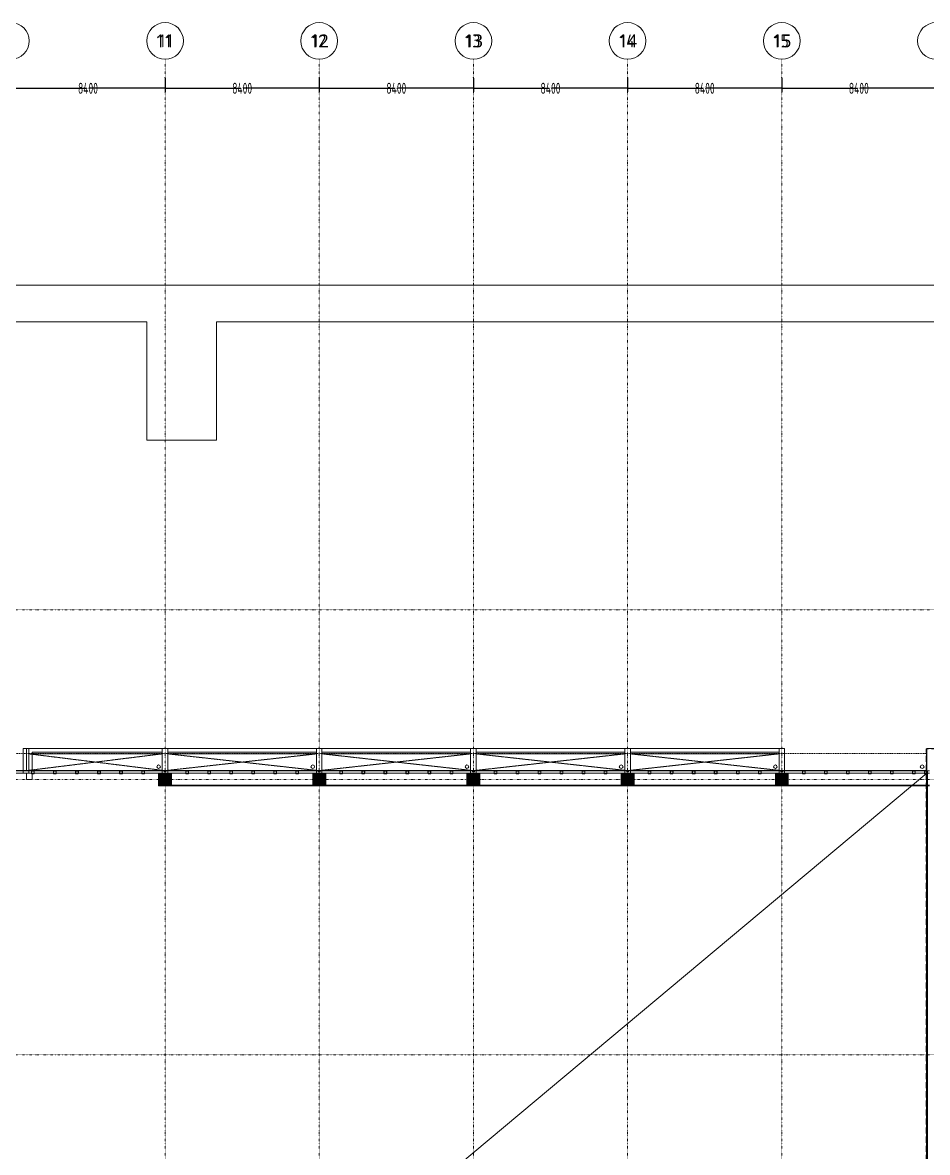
# Model space of a CAD drawing. Extents: x -32000 to 401936, y -48083 to 131250.
# Drawn here: x 77438 to 126735, y 69680 to 131250 of the extents above; entities that cross this region are included whole.
import ezdxf
from ezdxf.enums import TextEntityAlignment as Align

# ---------------------------------------------------------------- set-up
doc = ezdxf.new("R2010")
doc.units = 0
doc.header["$LTSCALE"] = 10
for name, pattern in [('H12PL4$0$JJP_三點線', [0.9, 0.3, -0.15, 0, -0.15, 0, -0.15, 0, -0.15]), ('XFM7P40ICA$0$H12PL4$0$CENTERK1', [0.0983, 0.0833, -0.005, 0.005, -0.005]), ('XFM7P40ICA$0$H12PL4$0$DOTK1', [0.01, 0.005, -0.005]), ('XFM7P40ICA$0$H12PL4$0$JJP_三點線', [0.9, 0.3, -0.15, 0, -0.15, 0, -0.15, 0, -0.15]), ('XFM7P40ICA$0$H12PL4$0$JJP_虛線(退縮線、投影線、地下室範圍、非屬本工程、圖面分區)', [0.45, 0.3, -0.15])]:
    doc.linetypes.add(name, pattern=pattern)
for name, color, linetype in [('H12PL4$0$A-DIM', 252, 'Continuous'), ('H12PL4$0$A-OBJE-2D', 252, 'Continuous'), ('H12PL4$0$A-OBJE-MEP', 252, 'Continuous'), ('H12PL4$0$A-WALL-EX', 252, 'Continuous'), ('H12PL4$0$S-COL', 252, 'Continuous'), ('H12PL4$0$S-FNDN', 252, 'Continuous'), ('H12PL4$0$S-GRID', 252, 'Continuous'), ('XFM7P40ICA$0$H12PL4$0$A-DIM', 252, 'Continuous'), ('XFM7P40ICA$0$H12PL4$0$A-OBJE-MEP', 252, 'Continuous'), ('XFM7P40ICA$0$H12PL4$0$A-WALL-EX', 252, 'Continuous'), ('XFM7P40ICA$0$H12PL4$0$Hattch', 252, 'Continuous'), ('XFM7P40ICA$0$H12PL4$0$L40_19_DRAN', 252, 'Continuous'), ('XFM7P40ICA$0$H12PL4$0$L40_19_HOJO', 252, 'Continuous'), ('XFM7P40ICA$0$H12PL4$0$L40_19_SIAGE1', 252, 'Continuous'), ('XFM7P40ICA$0$H12PL4$0$L40_19_SIAGE3', 252, 'Continuous'), ('XFM7P40ICA$0$H12PL4$0$L40_19_STEEL2', 252, 'Continuous'), ('XFM7P40ICA$0$H12PL4$0$L40_19_STEEL3', 252, 'Continuous'), ('XFM7P40ICA$0$H12PL4$0$L40_19_SUGATA2', 252, 'Continuous'), ('XFM7P40ICA$0$H12PL4$0$L40_19_SUGATA3', 252, 'Continuous'), ('XFM7P40ICA$0$H12PL4$0$L40_19_SUGATAD', 252, 'Continuous'), ('XFM7P40ICA$0$H12PL4$0$S-COL', 252, 'Continuous'), ('XFM7P40ICA$0$H12PL4$0$S-GRID', 252, 'Continuous')]:
    doc.layers.add(name, color=color, linetype=linetype)
doc.styles.add('H12PL4$0$dim-txt', font='isocp.shx', dxfattribs={"width": 0.7, "bigfont": 'chineset.shx'})
doc.styles.add('H12PL4$0$Standard', font='', dxfattribs={"width": 0.8})
doc.styles.add('XFM7P40ICA$0$H12PL4$0$dim-txt', font='isocp.shx', dxfattribs={"width": 0.7, "bigfont": 'chineset.shx'})
doc.styles.add('XFM7P40ICA$0$H12PL4$0$Standard', font='isocp.shx', dxfattribs={"bigfont": 'chineset.shx'})
doc.styles.get('H12PL4$0$Standard').set_extended_font_data('Microsoft JhengHei')
doc.dimstyles.new('H12PL4$0$ARCH-dim-200MM', dxfattribs={"dimscale": 200, "dimtxt": 0.3, "dimasz": 0.1, "dimexe": 0.1, "dimexo": 0.1, "dimgap": 0.05, "dimtad": 1, "dimdec": 0, "dimlfac": 10, "dimrnd": 0.5, "dimdsep": 46, "dimtxsty": 'H12PL4$0$dim-txt', "dimblk": 'H12PL4$0$_Dot', "dimcen": 2, "dimclrd": 256, "dimclre": 256, "dimclrt": 256, "dimadec": 0, "dimazin": 0, "dimtfac": 1, "dimtix": 1, "dimtmove": 2, "dimatfit": 3, "dimldrblk": 'H12PL4$0$_OBLIQUE', "dimfxl": 1, "dimtvp": 1, "dimtolj": 1, "dimarcsym": 0})
doc.dimstyles.new('XFM7P40ICA$0$H12PL4$0$ARCH-dim-2000', dxfattribs={"dimscale": 2000, "dimtxt": 0.3, "dimasz": 0.1, "dimexe": 0.1, "dimexo": 0.1, "dimgap": 0.05, "dimtad": 1, "dimdec": 0, "dimrnd": 0.5, "dimdsep": 46, "dimtxsty": 'XFM7P40ICA$0$H12PL4$0$dim-txt', "dimblk": 'XFM7P40ICA$0$H12PL4$0$_Dot', "dimcen": 2, "dimclrd": 256, "dimclre": 256, "dimclrt": 256, "dimadec": 0, "dimazin": 0, "dimtfac": 1, "dimtix": 1, "dimtmove": 2, "dimatfit": 3, "dimldrblk": 'XFM7P40ICA$0$H12PL4$0$_OBLIQUE', "dimfxl": 1, "dimtvp": 1, "dimtolj": 1, "dimarcsym": 0})

# ---------------------------------------------------------------- blocks, each defined once
blk = doc.blocks.new('*D337')
at = {"layer": 'DEFPOINTS', "color": 0, "linetype": 'Continuous', "transparency": 16777216}
for p in [(76800, 128250), (85200, 128250), (85200, 127670)]:
    blk.add_point(p, dxfattribs=at)
at = {"layer": 'XFM7P40ICA$0$H12PL4$0$A-DIM', "linetype": 'Continuous', "lineweight": -2, "transparency": 16777216}
for p, q in [((76800, 128050), (76800, 127470)), ((77000, 127670), (80354, 127670)), ((85000, 127670), (81646, 127670)), ((85200, 128050), (85200, 127470))]:
    blk.add_line(p, q, dxfattribs=at)
at = {"layer": 'XFM7P40ICA$0$H12PL4$0$A-DIM', "linetype": 'Continuous', "lineweight": 0, "transparency": 16777216, "insert": (81000, 127670), "char_height": 600, "attachment_point": 5, "style": 'XFM7P40ICA$0$H12PL4$0$dim-txt'}
blk.add_mtext('\\A1;8400', dxfattribs=at)
blk = doc.blocks.new('XFM7P40ICA$0$H12PL4$0$_Dot')
blk = doc.blocks.new('XFM7P40ICA$0$H12PL4$0$_OBLIQUE')
at = {"color": 0, "linetype": 'ByBlock', "lineweight": -2}
blk.add_line((-0.5, -0.5), (0.5, 0.5), dxfattribs=at)
blk = doc.blocks.new('*D338')
at = {"layer": 'DEFPOINTS', "color": 0, "linetype": 'Continuous', "transparency": 16777216}
for p in [(85200, 128250), (93600, 128250), (93600, 127670)]:
    blk.add_point(p, dxfattribs=at)
at = {"layer": 'XFM7P40ICA$0$H12PL4$0$A-DIM', "linetype": 'Continuous', "lineweight": -2, "transparency": 16777216}
for p, q in [((85200, 128050), (85200, 127470)), ((85400, 127670), (88754, 127670)), ((93400, 127670), (90046, 127670)), ((93600, 128050), (93600, 127470))]:
    blk.add_line(p, q, dxfattribs=at)
at = {"layer": 'XFM7P40ICA$0$H12PL4$0$A-DIM', "linetype": 'Continuous', "lineweight": 0, "transparency": 16777216, "insert": (89400, 127670), "char_height": 600, "attachment_point": 5, "style": 'XFM7P40ICA$0$H12PL4$0$dim-txt'}
blk.add_mtext('\\A1;8400', dxfattribs=at)
blk = doc.blocks.new('*D339')
at = {"layer": 'DEFPOINTS', "color": 0, "linetype": 'Continuous', "transparency": 16777216}
for p in [(93600, 128250), (102000, 128250), (102000, 127670)]:
    blk.add_point(p, dxfattribs=at)
at = {"layer": 'XFM7P40ICA$0$H12PL4$0$A-DIM', "linetype": 'Continuous', "lineweight": -2, "transparency": 16777216}
for p, q in [((93600, 128050), (93600, 127470)), ((93800, 127670), (97154, 127670)), ((101800, 127670), (98446, 127670)), ((102000, 128050), (102000, 127470))]:
    blk.add_line(p, q, dxfattribs=at)
at = {"layer": 'XFM7P40ICA$0$H12PL4$0$A-DIM', "linetype": 'Continuous', "lineweight": 0, "transparency": 16777216, "insert": (97800, 127670), "char_height": 600, "attachment_point": 5, "style": 'XFM7P40ICA$0$H12PL4$0$dim-txt'}
blk.add_mtext('\\A1;8400', dxfattribs=at)
blk = doc.blocks.new('*D340')
at = {"layer": 'DEFPOINTS', "color": 0, "linetype": 'Continuous', "transparency": 16777216}
for p in [(102000, 128250), (110400, 128250), (110400, 127670)]:
    blk.add_point(p, dxfattribs=at)
at = {"layer": 'XFM7P40ICA$0$H12PL4$0$A-DIM', "linetype": 'Continuous', "lineweight": -2, "transparency": 16777216}
for p, q in [((102000, 128050), (102000, 127470)), ((102200, 127670), (105554, 127670)), ((110200, 127670), (106846, 127670)), ((110400, 128050), (110400, 127470))]:
    blk.add_line(p, q, dxfattribs=at)
at = {"layer": 'XFM7P40ICA$0$H12PL4$0$A-DIM', "linetype": 'Continuous', "lineweight": 0, "transparency": 16777216, "insert": (106200, 127670), "char_height": 600, "attachment_point": 5, "style": 'XFM7P40ICA$0$H12PL4$0$dim-txt'}
blk.add_mtext('\\A1;8400', dxfattribs=at)
blk = doc.blocks.new('*D341')
at = {"layer": 'DEFPOINTS', "color": 0, "linetype": 'Continuous', "transparency": 16777216}
for p in [(110400, 128250), (118800, 128250), (118800, 127670)]:
    blk.add_point(p, dxfattribs=at)
at = {"layer": 'XFM7P40ICA$0$H12PL4$0$A-DIM', "linetype": 'Continuous', "lineweight": -2, "transparency": 16777216}
for p, q in [((110400, 128050), (110400, 127470)), ((110600, 127670), (113954, 127670)), ((118600, 127670), (115246, 127670)), ((118800, 128050), (118800, 127470))]:
    blk.add_line(p, q, dxfattribs=at)
at = {"layer": 'XFM7P40ICA$0$H12PL4$0$A-DIM', "linetype": 'Continuous', "lineweight": 0, "transparency": 16777216, "insert": (114600, 127670), "char_height": 600, "attachment_point": 5, "style": 'XFM7P40ICA$0$H12PL4$0$dim-txt'}
blk.add_mtext('\\A1;8400', dxfattribs=at)
blk = doc.blocks.new('*D342')
at = {"layer": 'DEFPOINTS', "color": 0, "linetype": 'Continuous', "transparency": 16777216}
for p in [(118800, 128250), (127200, 128250), (127200, 127670)]:
    blk.add_point(p, dxfattribs=at)
at = {"layer": 'XFM7P40ICA$0$H12PL4$0$A-DIM', "linetype": 'Continuous', "lineweight": -2, "transparency": 16777216}
for p, q in [((118800, 128050), (118800, 127470)), ((119000, 127670), (122354, 127670)), ((127000, 127670), (123646, 127670)), ((127200, 128050), (127200, 127470))]:
    blk.add_line(p, q, dxfattribs=at)
at = {"layer": 'XFM7P40ICA$0$H12PL4$0$A-DIM', "linetype": 'Continuous', "lineweight": 0, "transparency": 16777216, "insert": (123000, 127670), "char_height": 600, "attachment_point": 5, "style": 'XFM7P40ICA$0$H12PL4$0$dim-txt'}
blk.add_mtext('\\A1;8400', dxfattribs=at)
blk = doc.blocks.new('*D528')
at = {"layer": 'DEFPOINTS', "color": 0, "linetype": 'Continuous', "transparency": 16777216}
for p in [(76800, 128250), (85200, 128250), (85200, 127670)]:
    blk.add_point(p, dxfattribs=at)
at = {"layer": 'H12PL4$0$A-DIM', "linetype": 'Continuous', "lineweight": -2, "transparency": 16777216}
for p, q in [((76800, 128230), (76800, 127650)), ((85200, 128230), (85200, 127650)), ((76820, 127670), (80921, 127670)), ((85180, 127670), (81079, 127670))]:
    blk.add_line(p, q, dxfattribs=at)
at = {"layer": 'H12PL4$0$A-DIM', "linetype": 'Continuous', "lineweight": 0, "transparency": 16777216, "insert": (81000, 127670), "char_height": 60, "attachment_point": 5, "style": 'H12PL4$0$dim-txt'}
blk.add_mtext('\\A1;84000', dxfattribs=at)
blk = doc.blocks.new('H12PL4$0$_Dot')
blk = doc.blocks.new('H12PL4$0$_OBLIQUE')
at = {"color": 0, "linetype": 'ByBlock', "lineweight": -2}
blk.add_line((-0.5, -0.5), (0.5, 0.5), dxfattribs=at)
blk = doc.blocks.new('*D529')
at = {"layer": 'DEFPOINTS', "color": 0, "linetype": 'Continuous', "transparency": 16777216}
for p in [(85200, 128250), (93600, 128250), (93600, 127670)]:
    blk.add_point(p, dxfattribs=at)
at = {"layer": 'H12PL4$0$A-DIM', "linetype": 'Continuous', "lineweight": -2, "transparency": 16777216}
for p, q in [((85200, 128230), (85200, 127650)), ((93600, 128230), (93600, 127650)), ((85220, 127670), (89321, 127670)), ((93580, 127670), (89479, 127670))]:
    blk.add_line(p, q, dxfattribs=at)
at = {"layer": 'H12PL4$0$A-DIM', "linetype": 'Continuous', "lineweight": 0, "transparency": 16777216, "insert": (89400, 127670), "char_height": 60, "attachment_point": 5, "style": 'H12PL4$0$dim-txt'}
blk.add_mtext('\\A1;84000', dxfattribs=at)
blk = doc.blocks.new('*D530')
at = {"layer": 'DEFPOINTS', "color": 0, "linetype": 'Continuous', "transparency": 16777216}
for p in [(93600, 128250), (102000, 128250), (102000, 127670)]:
    blk.add_point(p, dxfattribs=at)
at = {"layer": 'H12PL4$0$A-DIM', "linetype": 'Continuous', "lineweight": -2, "transparency": 16777216}
for p, q in [((93600, 128230), (93600, 127650)), ((102000, 128230), (102000, 127650)), ((93620, 127670), (97721, 127670)), ((101980, 127670), (97879, 127670))]:
    blk.add_line(p, q, dxfattribs=at)
at = {"layer": 'H12PL4$0$A-DIM', "linetype": 'Continuous', "lineweight": 0, "transparency": 16777216, "insert": (97800, 127670), "char_height": 60, "attachment_point": 5, "style": 'H12PL4$0$dim-txt'}
blk.add_mtext('\\A1;84000', dxfattribs=at)
blk = doc.blocks.new('*D531')
at = {"layer": 'DEFPOINTS', "color": 0, "linetype": 'Continuous', "transparency": 16777216}
for p in [(102000, 128250), (110400, 128250), (110400, 127670)]:
    blk.add_point(p, dxfattribs=at)
at = {"layer": 'H12PL4$0$A-DIM', "linetype": 'Continuous', "lineweight": -2, "transparency": 16777216}
for p, q in [((102000, 128230), (102000, 127650)), ((110400, 128230), (110400, 127650)), ((102020, 127670), (106121, 127670)), ((110380, 127670), (106279, 127670))]:
    blk.add_line(p, q, dxfattribs=at)
at = {"layer": 'H12PL4$0$A-DIM', "linetype": 'Continuous', "lineweight": 0, "transparency": 16777216, "insert": (106200, 127670), "char_height": 60, "attachment_point": 5, "style": 'H12PL4$0$dim-txt'}
blk.add_mtext('\\A1;84000', dxfattribs=at)
blk = doc.blocks.new('*D532')
at = {"layer": 'DEFPOINTS', "color": 0, "linetype": 'Continuous', "transparency": 16777216}
for p in [(110400, 128250), (118800, 128250), (118800, 127670)]:
    blk.add_point(p, dxfattribs=at)
at = {"layer": 'H12PL4$0$A-DIM', "linetype": 'Continuous', "lineweight": -2, "transparency": 16777216}
for p, q in [((110400, 128230), (110400, 127650)), ((118800, 128230), (118800, 127650)), ((110420, 127670), (114521, 127670)), ((118780, 127670), (114679, 127670))]:
    blk.add_line(p, q, dxfattribs=at)
at = {"layer": 'H12PL4$0$A-DIM', "linetype": 'Continuous', "lineweight": 0, "transparency": 16777216, "insert": (114600, 127670), "char_height": 60, "attachment_point": 5, "style": 'H12PL4$0$dim-txt'}
blk.add_mtext('\\A1;84000', dxfattribs=at)
blk = doc.blocks.new('*D533')
at = {"layer": 'DEFPOINTS', "color": 0, "linetype": 'Continuous', "transparency": 16777216}
for p in [(118800, 128250), (127200, 128250), (127200, 127670)]:
    blk.add_point(p, dxfattribs=at)
at = {"layer": 'H12PL4$0$A-DIM', "linetype": 'Continuous', "lineweight": -2, "transparency": 16777216}
for p, q in [((118800, 128230), (118800, 127650)), ((127200, 128230), (127200, 127650)), ((118820, 127670), (122921, 127670)), ((127180, 127670), (123079, 127670))]:
    blk.add_line(p, q, dxfattribs=at)
at = {"layer": 'H12PL4$0$A-DIM', "linetype": 'Continuous', "lineweight": 0, "transparency": 16777216, "insert": (123000, 127670), "char_height": 60, "attachment_point": 5, "style": 'H12PL4$0$dim-txt'}
blk.add_mtext('\\A1;84000', dxfattribs=at)
blk = doc.blocks.new('XFM7P40ICA$0$H12PL4')
at = {"layer": 'XFM7P40ICA$0$H12PL4$0$Hattch', "linetype": 'Continuous', "lineweight": 0}
for points in [[(84850, 89650), (85550, 89650), (85550, 90350), (84850, 90350)], [(93250, 89650), (93950, 89650), (93950, 90350), (93250, 90350)], [(101650, 89650), (102350, 89650), (102350, 90350), (101650, 90350)], [(110050, 89650), (110750, 89650), (110750, 90350), (110050, 90350)], [(118450, 89650), (119150, 89650), (119150, 90350), (118450, 90350)]]:
    blk.add_hatch(color=256, dxfattribs=at).paths.add_polyline_path(points)
at = {"layer": 'XFM7P40ICA$0$H12PL4$0$A-OBJE-MEP', "lineweight": 0, "flags": 128}
for points in [[(84945, 90700, 1), (84755, 90700, 1)], [(93345, 90700, 1), (93155, 90700, 1)], [(101745, 90700, 1), (101555, 90700, 1)], [(110145, 90700, 1), (109955, 90700, 1)], [(118545, 90700, 1), (118355, 90700, 1)], [(126545, 90700, 1), (126355, 90700, 1)]]:
    blk.add_lwpolyline(points, format="xyb", close=True, dxfattribs=at)
at = {"layer": 'XFM7P40ICA$0$H12PL4$0$A-OBJE-MEP', "lineweight": 0}
for centre in [(84850, 90700), (93250, 90700), (101650, 90700), (110050, 90700), (118450, 90700), (126450, 90700)]:
    blk.add_circle(centre, 100, dxfattribs=at)
at = {"layer": 'XFM7P40ICA$0$H12PL4$0$A-WALL-EX', "linetype": 'XFM7P40ICA$0$H12PL4$0$JJP_虛線(退縮線、投影線、地下室範圍、非屬本工程、圖面分區)', "lineweight": 0, "flags": 128}
for points in [[(126675, 91665), (127225, 91665)], [(126675, 91665), (126675, -3850)]]:
    blk.add_lwpolyline(points, dxfattribs=at)
at = {"layer": 'XFM7P40ICA$0$H12PL4$0$A-WALL-EX', "lineweight": 0, "flags": 128}
for points in [[(126700, 91700), (126735, 91700)], [(126700, 91700), (126700, 90500)], [(126700, 90500), (77050, 90500)], [(77050, 90465), (126700, 90465)], [(126700, 90465), (126700, -465)], [(126735, -465), (126735, 90465)]]:
    blk.add_lwpolyline(points, dxfattribs=at)
at = {"layer": 'XFM7P40ICA$0$H12PL4$0$L40_19_DRAN', "lineweight": 0}
for centre in [(84850, 90700), (93250, 90700), (101650, 90700), (110050, 90700), (118450, 90700), (126450, 90700)]:
    blk.add_circle(centre, 100, dxfattribs=at)
at = {"layer": 'XFM7P40ICA$0$H12PL4$0$L40_19_HOJO', "lineweight": 0, "flags": 128}
for points in [[(150, 126600), (150, 120350), (750, 120350), (750, 121550), (9050, 121550), (9050, 113750), (9650, 113750), (9650, 114950), (30200, 114950), (30200, 108500), (34000, 108500), (34000, 114950), (84200, 114950), (84200, 108500), (88000, 108500), (88000, 114950), (135350, 114950)], [(260200, 126600), (260200, 123500), (242100, 123500), (242100, 116950), (11050, 116950), (11050, 123550), (2150, 123550), (2150, 126600)]]:
    blk.add_lwpolyline(points, dxfattribs=at)
at = {"layer": 'XFM7P40ICA$0$H12PL4$0$L40_19_SIAGE1', "lineweight": 0}
for p, q in [((126700, 91700), (126700, 90500)), ((127200, 91700), (126700, 91700)), ((18000, 90500), (126700, 90500)), ((85550, 89650), (93250, 89650)), ((93950, 89650), (101650, 89650)), ((102350, 89650), (110050, 89650)), ((110750, 89650), (118450, 89650)), ((119150, 89650), (126850, 89650))]:
    blk.add_line(p, q, dxfattribs=at)
at = {"layer": 'XFM7P40ICA$0$H12PL4$0$L40_19_SIAGE3', "lineweight": 0}
for p, q in [((126735, 90465), (68400, 90465)), ((85550, 89700), (93250, 89700)), ((93950, 89700), (101650, 89700)), ((102350, 89700), (110050, 89700)), ((110750, 89700), (118450, 89700)), ((119150, 89700), (126850, 89700))]:
    blk.add_line(p, q, dxfattribs=at)
at = {"layer": 'XFM7P40ICA$0$H12PL4$0$L40_19_STEEL2', "lineweight": 0, "flags": 128}
for points in [[(84850, 89650), (84850, 90350), (85550, 90350), (85550, 89650)], [(84875, 89675), (84875, 90325), (85525, 90325), (85525, 89675)], [(93250, 89650), (93250, 90350), (93950, 90350), (93950, 89650)], [(93275, 89675), (93275, 90325), (93925, 90325), (93925, 89675)], [(101650, 89650), (101650, 90350), (102350, 90350), (102350, 89650)], [(101675, 89675), (101675, 90325), (102325, 90325), (102325, 89675)], [(110050, 89650), (110050, 90350), (110750, 90350), (110750, 89650)], [(110075, 89675), (110075, 90325), (110725, 90325), (110725, 89675)], [(118450, 89650), (118450, 90350), (119150, 90350), (119150, 89650)], [(118475, 89675), (118475, 90325), (119125, 90325), (119125, 89675)]]:
    blk.add_lwpolyline(points, close=True, dxfattribs=at)
at = {"layer": 'XFM7P40ICA$0$H12PL4$0$L40_19_STEEL3', "lineweight": 0, "flags": 128}
for points in [[(78061.5, 90315), (77938.5, 90315, -0.4142136), (77925, 90328.5), (77925, 90451.5, -0.4142136), (77938.5, 90465), (78061.5, 90465, -0.4142136), (78075, 90451.5), (78075, 90328.5, -0.4142136)], [(78061.5, 90319.5), (77938.5, 90319.5, -0.4142136), (77929.5, 90328.5), (77929.5, 90451.5, -0.4142136), (77938.5, 90460.5), (78061.5, 90460.5, -0.4142136), (78070.5, 90451.5), (78070.5, 90328.5, -0.4142136)], [(79261.5, 90315), (79138.5, 90315, -0.4142136), (79125, 90328.5), (79125, 90451.5, -0.4142136), (79138.5, 90465), (79261.5, 90465, -0.4142136), (79275, 90451.5), (79275, 90328.5, -0.4142136)], [(79261.5, 90319.5), (79138.5, 90319.5, -0.4142136), (79129.5, 90328.5), (79129.5, 90451.5, -0.4142136), (79138.5, 90460.5), (79261.5, 90460.5, -0.4142136), (79270.5, 90451.5), (79270.5, 90328.5, -0.4142136)], [(80461.5, 90315), (80338.5, 90315, -0.4142136), (80325, 90328.5), (80325, 90451.5, -0.4142136), (80338.5, 90465), (80461.5, 90465, -0.4142136), (80475, 90451.5), (80475, 90328.5, -0.4142136)], [(80461.5, 90319.5), (80338.5, 90319.5, -0.4142136), (80329.5, 90328.5), (80329.5, 90451.5, -0.4142136), (80338.5, 90460.5), (80461.5, 90460.5, -0.4142136), (80470.5, 90451.5), (80470.5, 90328.5, -0.4142136)], [(81661.5, 90315), (81538.5, 90315, -0.4142136), (81525, 90328.5), (81525, 90451.5, -0.4142136), (81538.5, 90465), (81661.5, 90465, -0.4142136), (81675, 90451.5), (81675, 90328.5, -0.4142136)], [(81661.5, 90319.5), (81538.5, 90319.5, -0.4142136), (81529.5, 90328.5), (81529.5, 90451.5, -0.4142136), (81538.5, 90460.5), (81661.5, 90460.5, -0.4142136), (81670.5, 90451.5), (81670.5, 90328.5, -0.4142136)], [(82861.5, 90315), (82738.5, 90315, -0.4142136), (82725, 90328.5), (82725, 90451.5, -0.4142136), (82738.5, 90465), (82861.5, 90465, -0.4142136), (82875, 90451.5), (82875, 90328.5, -0.4142136)], [(82861.5, 90319.5), (82738.5, 90319.5, -0.4142136), (82729.5, 90328.5), (82729.5, 90451.5, -0.4142136), (82738.5, 90460.5), (82861.5, 90460.5, -0.4142136), (82870.5, 90451.5), (82870.5, 90328.5, -0.4142136)], [(84061.5, 90315), (83938.5, 90315, -0.4142136), (83925, 90328.5), (83925, 90451.5, -0.4142136), (83938.5, 90465), (84061.5, 90465, -0.4142136), (84075, 90451.5), (84075, 90328.5, -0.4142136)], [(84061.5, 90319.5), (83938.5, 90319.5, -0.4142136), (83929.5, 90328.5), (83929.5, 90451.5, -0.4142136), (83938.5, 90460.5), (84061.5, 90460.5, -0.4142136), (84070.5, 90451.5), (84070.5, 90328.5, -0.4142136)], [(85236.5, 90465), (85163.5, 90465, 0.4142136), (85150, 90451.5), (85150, 90428.5, 0.4142136), (85163.5, 90415), (85236.5, 90415, 0.4142136), (85250, 90428.5), (85250, 90451.5, 0.4142136)], [(85236.5, 90460.5), (85163.5, 90460.5, 0.4142136), (85154.5, 90451.5), (85154.5, 90428.5, 0.4142136), (85163.5, 90419.5), (85236.5, 90419.5, 0.4142136), (85245.5, 90428.5), (85245.5, 90451.5, 0.4142136)], [(86461.5, 90315), (86338.5, 90315, -0.4142136), (86325, 90328.5), (86325, 90451.5, -0.4142136), (86338.5, 90465), (86461.5, 90465, -0.4142136), (86475, 90451.5), (86475, 90328.5, -0.4142136)], [(86461.5, 90319.5), (86338.5, 90319.5, -0.4142136), (86329.5, 90328.5), (86329.5, 90451.5, -0.4142136), (86338.5, 90460.5), (86461.5, 90460.5, -0.4142136), (86470.5, 90451.5), (86470.5, 90328.5, -0.4142136)], [(87661.5, 90315), (87538.5, 90315, -0.4142136), (87525, 90328.5), (87525, 90451.5, -0.4142136), (87538.5, 90465), (87661.5, 90465, -0.4142136), (87675, 90451.5), (87675, 90328.5, -0.4142136)], [(87661.5, 90319.5), (87538.5, 90319.5, -0.4142136), (87529.5, 90328.5), (87529.5, 90451.5, -0.4142136), (87538.5, 90460.5), (87661.5, 90460.5, -0.4142136), (87670.5, 90451.5), (87670.5, 90328.5, -0.4142136)], [(88861.5, 90315), (88738.5, 90315, -0.4142136), (88725, 90328.5), (88725, 90451.5, -0.4142136), (88738.5, 90465), (88861.5, 90465, -0.4142136), (88875, 90451.5), (88875, 90328.5, -0.4142136)], [(88861.5, 90319.5), (88738.5, 90319.5, -0.4142136), (88729.5, 90328.5), (88729.5, 90451.5, -0.4142136), (88738.5, 90460.5), (88861.5, 90460.5, -0.4142136), (88870.5, 90451.5), (88870.5, 90328.5, -0.4142136)], [(90061.5, 90315), (89938.5, 90315, -0.4142136), (89925, 90328.5), (89925, 90451.5, -0.4142136), (89938.5, 90465), (90061.5, 90465, -0.4142136), (90075, 90451.5), (90075, 90328.5, -0.4142136)], [(90061.5, 90319.5), (89938.5, 90319.5, -0.4142136), (89929.5, 90328.5), (89929.5, 90451.5, -0.4142136), (89938.5, 90460.5), (90061.5, 90460.5, -0.4142136), (90070.5, 90451.5), (90070.5, 90328.5, -0.4142136)], [(91261.5, 90315), (91138.5, 90315, -0.4142136), (91125, 90328.5), (91125, 90451.5, -0.4142136), (91138.5, 90465), (91261.5, 90465, -0.4142136), (91275, 90451.5), (91275, 90328.5, -0.4142136)], [(91261.5, 90319.5), (91138.5, 90319.5, -0.4142136), (91129.5, 90328.5), (91129.5, 90451.5, -0.4142136), (91138.5, 90460.5), (91261.5, 90460.5, -0.4142136), (91270.5, 90451.5), (91270.5, 90328.5, -0.4142136)], [(92461.5, 90315), (92338.5, 90315, -0.4142136), (92325, 90328.5), (92325, 90451.5, -0.4142136), (92338.5, 90465), (92461.5, 90465, -0.4142136), (92475, 90451.5), (92475, 90328.5, -0.4142136)], [(92461.5, 90319.5), (92338.5, 90319.5, -0.4142136), (92329.5, 90328.5), (92329.5, 90451.5, -0.4142136), (92338.5, 90460.5), (92461.5, 90460.5, -0.4142136), (92470.5, 90451.5), (92470.5, 90328.5, -0.4142136)], [(93636.5, 90465), (93563.5, 90465, 0.4142136), (93550, 90451.5), (93550, 90428.5, 0.4142136), (93563.5, 90415), (93636.5, 90415, 0.4142136), (93650, 90428.5), (93650, 90451.5, 0.4142136)], [(93636.5, 90460.5), (93563.5, 90460.5, 0.4142136), (93554.5, 90451.5), (93554.5, 90428.5, 0.4142136), (93563.5, 90419.5), (93636.5, 90419.5, 0.4142136), (93645.5, 90428.5), (93645.5, 90451.5, 0.4142136)], [(94861.5, 90315), (94738.5, 90315, -0.4142136), (94725, 90328.5), (94725, 90451.5, -0.4142136), (94738.5, 90465), (94861.5, 90465, -0.4142136), (94875, 90451.5), (94875, 90328.5, -0.4142136)], [(94861.5, 90319.5), (94738.5, 90319.5, -0.4142136), (94729.5, 90328.5), (94729.5, 90451.5, -0.4142136), (94738.5, 90460.5), (94861.5, 90460.5, -0.4142136), (94870.5, 90451.5), (94870.5, 90328.5, -0.4142136)], [(96061.5, 90315), (95938.5, 90315, -0.4142136), (95925, 90328.5), (95925, 90451.5, -0.4142136), (95938.5, 90465), (96061.5, 90465, -0.4142136), (96075, 90451.5), (96075, 90328.5, -0.4142136)], [(96061.5, 90319.5), (95938.5, 90319.5, -0.4142136), (95929.5, 90328.5), (95929.5, 90451.5, -0.4142136), (95938.5, 90460.5), (96061.5, 90460.5, -0.4142136), (96070.5, 90451.5), (96070.5, 90328.5, -0.4142136)], [(97261.5, 90315), (97138.5, 90315, -0.4142136), (97125, 90328.5), (97125, 90451.5, -0.4142136), (97138.5, 90465), (97261.5, 90465, -0.4142136), (97275, 90451.5), (97275, 90328.5, -0.4142136)], [(97261.5, 90319.5), (97138.5, 90319.5, -0.4142136), (97129.5, 90328.5), (97129.5, 90451.5, -0.4142136), (97138.5, 90460.5), (97261.5, 90460.5, -0.4142136), (97270.5, 90451.5), (97270.5, 90328.5, -0.4142136)], [(98461.5, 90315), (98338.5, 90315, -0.4142136), (98325, 90328.5), (98325, 90451.5, -0.4142136), (98338.5, 90465), (98461.5, 90465, -0.4142136), (98475, 90451.5), (98475, 90328.5, -0.4142136)], [(98461.5, 90319.5), (98338.5, 90319.5, -0.4142136), (98329.5, 90328.5), (98329.5, 90451.5, -0.4142136), (98338.5, 90460.5), (98461.5, 90460.5, -0.4142136), (98470.5, 90451.5), (98470.5, 90328.5, -0.4142136)], [(99661.5, 90315), (99538.5, 90315, -0.4142136), (99525, 90328.5), (99525, 90451.5, -0.4142136), (99538.5, 90465), (99661.5, 90465, -0.4142136), (99675, 90451.5), (99675, 90328.5, -0.4142136)], [(99661.5, 90319.5), (99538.5, 90319.5, -0.4142136), (99529.5, 90328.5), (99529.5, 90451.5, -0.4142136), (99538.5, 90460.5), (99661.5, 90460.5, -0.4142136), (99670.5, 90451.5), (99670.5, 90328.5, -0.4142136)], [(100861.5, 90315), (100738.5, 90315, -0.4142136), (100725, 90328.5), (100725, 90451.5, -0.4142136), (100738.5, 90465), (100861.5, 90465, -0.4142136), (100875, 90451.5), (100875, 90328.5, -0.4142136)], [(100861.5, 90319.5), (100738.5, 90319.5, -0.4142136), (100729.5, 90328.5), (100729.5, 90451.5, -0.4142136), (100738.5, 90460.5), (100861.5, 90460.5, -0.4142136), (100870.5, 90451.5), (100870.5, 90328.5, -0.4142136)], [(102036.5, 90465), (101963.5, 90465, 0.4142136), (101950, 90451.5), (101950, 90428.5, 0.4142136), (101963.5, 90415), (102036.5, 90415, 0.4142136), (102050, 90428.5), (102050, 90451.5, 0.4142136)], [(102036.5, 90460.5), (101963.5, 90460.5, 0.4142136), (101954.5, 90451.5), (101954.5, 90428.5, 0.4142136), (101963.5, 90419.5), (102036.5, 90419.5, 0.4142136), (102045.5, 90428.5), (102045.5, 90451.5, 0.4142136)], [(103261.5, 90315), (103138.5, 90315, -0.4142136), (103125, 90328.5), (103125, 90451.5, -0.4142136), (103138.5, 90465), (103261.5, 90465, -0.4142136), (103275, 90451.5), (103275, 90328.5, -0.4142136)], [(103261.5, 90319.5), (103138.5, 90319.5, -0.4142136), (103129.5, 90328.5), (103129.5, 90451.5, -0.4142136), (103138.5, 90460.5), (103261.5, 90460.5, -0.4142136), (103270.5, 90451.5), (103270.5, 90328.5, -0.4142136)], [(104461.5, 90315), (104338.5, 90315, -0.4142136), (104325, 90328.5), (104325, 90451.5, -0.4142136), (104338.5, 90465), (104461.5, 90465, -0.4142136), (104475, 90451.5), (104475, 90328.5, -0.4142136)], [(104461.5, 90319.5), (104338.5, 90319.5, -0.4142136), (104329.5, 90328.5), (104329.5, 90451.5, -0.4142136), (104338.5, 90460.5), (104461.5, 90460.5, -0.4142136), (104470.5, 90451.5), (104470.5, 90328.5, -0.4142136)], [(105661.5, 90315), (105538.5, 90315, -0.4142136), (105525, 90328.5), (105525, 90451.5, -0.4142136), (105538.5, 90465), (105661.5, 90465, -0.4142136), (105675, 90451.5), (105675, 90328.5, -0.4142136)], [(105661.5, 90319.5), (105538.5, 90319.5, -0.4142136), (105529.5, 90328.5), (105529.5, 90451.5, -0.4142136), (105538.5, 90460.5), (105661.5, 90460.5, -0.4142136), (105670.5, 90451.5), (105670.5, 90328.5, -0.4142136)], [(106861.5, 90315), (106738.5, 90315, -0.4142136), (106725, 90328.5), (106725, 90451.5, -0.4142136), (106738.5, 90465), (106861.5, 90465, -0.4142136), (106875, 90451.5), (106875, 90328.5, -0.4142136)], [(106861.5, 90319.5), (106738.5, 90319.5, -0.4142136), (106729.5, 90328.5), (106729.5, 90451.5, -0.4142136), (106738.5, 90460.5), (106861.5, 90460.5, -0.4142136), (106870.5, 90451.5), (106870.5, 90328.5, -0.4142136)], [(108061.5, 90315), (107938.5, 90315, -0.4142136), (107925, 90328.5), (107925, 90451.5, -0.4142136), (107938.5, 90465), (108061.5, 90465, -0.4142136), (108075, 90451.5), (108075, 90328.5, -0.4142136)], [(108061.5, 90319.5), (107938.5, 90319.5, -0.4142136), (107929.5, 90328.5), (107929.5, 90451.5, -0.4142136), (107938.5, 90460.5), (108061.5, 90460.5, -0.4142136), (108070.5, 90451.5), (108070.5, 90328.5, -0.4142136)], [(109261.5, 90315), (109138.5, 90315, -0.4142136), (109125, 90328.5), (109125, 90451.5, -0.4142136), (109138.5, 90465), (109261.5, 90465, -0.4142136), (109275, 90451.5), (109275, 90328.5, -0.4142136)], [(109261.5, 90319.5), (109138.5, 90319.5, -0.4142136), (109129.5, 90328.5), (109129.5, 90451.5, -0.4142136), (109138.5, 90460.5), (109261.5, 90460.5, -0.4142136), (109270.5, 90451.5), (109270.5, 90328.5, -0.4142136)], [(110436.5, 90465), (110363.5, 90465, 0.4142136), (110350, 90451.5), (110350, 90428.5, 0.4142136), (110363.5, 90415), (110436.5, 90415, 0.4142136), (110450, 90428.5), (110450, 90451.5, 0.4142136)], [(110436.5, 90460.5), (110363.5, 90460.5, 0.4142136), (110354.5, 90451.5), (110354.5, 90428.5, 0.4142136), (110363.5, 90419.5), (110436.5, 90419.5, 0.4142136), (110445.5, 90428.5), (110445.5, 90451.5, 0.4142136)], [(111661.5, 90315), (111538.5, 90315, -0.4142136), (111525, 90328.5), (111525, 90451.5, -0.4142136), (111538.5, 90465), (111661.5, 90465, -0.4142136), (111675, 90451.5), (111675, 90328.5, -0.4142136)], [(111661.5, 90319.5), (111538.5, 90319.5, -0.4142136), (111529.5, 90328.5), (111529.5, 90451.5, -0.4142136), (111538.5, 90460.5), (111661.5, 90460.5, -0.4142136), (111670.5, 90451.5), (111670.5, 90328.5, -0.4142136)], [(112861.5, 90315), (112738.5, 90315, -0.4142136), (112725, 90328.5), (112725, 90451.5, -0.4142136), (112738.5, 90465), (112861.5, 90465, -0.4142136), (112875, 90451.5), (112875, 90328.5, -0.4142136)], [(112861.5, 90319.5), (112738.5, 90319.5, -0.4142136), (112729.5, 90328.5), (112729.5, 90451.5, -0.4142136), (112738.5, 90460.5), (112861.5, 90460.5, -0.4142136), (112870.5, 90451.5), (112870.5, 90328.5, -0.4142136)], [(114061.5, 90315), (113938.5, 90315, -0.4142136), (113925, 90328.5), (113925, 90451.5, -0.4142136), (113938.5, 90465), (114061.5, 90465, -0.4142136), (114075, 90451.5), (114075, 90328.5, -0.4142136)], [(114061.5, 90319.5), (113938.5, 90319.5, -0.4142136), (113929.5, 90328.5), (113929.5, 90451.5, -0.4142136), (113938.5, 90460.5), (114061.5, 90460.5, -0.4142136), (114070.5, 90451.5), (114070.5, 90328.5, -0.4142136)], [(115261.5, 90315), (115138.5, 90315, -0.4142136), (115125, 90328.5), (115125, 90451.5, -0.4142136), (115138.5, 90465), (115261.5, 90465, -0.4142136), (115275, 90451.5), (115275, 90328.5, -0.4142136)], [(115261.5, 90319.5), (115138.5, 90319.5, -0.4142136), (115129.5, 90328.5), (115129.5, 90451.5, -0.4142136), (115138.5, 90460.5), (115261.5, 90460.5, -0.4142136), (115270.5, 90451.5), (115270.5, 90328.5, -0.4142136)], [(116461.5, 90315), (116338.5, 90315, -0.4142136), (116325, 90328.5), (116325, 90451.5, -0.4142136), (116338.5, 90465), (116461.5, 90465, -0.4142136), (116475, 90451.5), (116475, 90328.5, -0.4142136)], [(116461.5, 90319.5), (116338.5, 90319.5, -0.4142136), (116329.5, 90328.5), (116329.5, 90451.5, -0.4142136), (116338.5, 90460.5), (116461.5, 90460.5, -0.4142136), (116470.5, 90451.5), (116470.5, 90328.5, -0.4142136)], [(117661.5, 90315), (117538.5, 90315, -0.4142136), (117525, 90328.5), (117525, 90451.5, -0.4142136), (117538.5, 90465), (117661.5, 90465, -0.4142136), (117675, 90451.5), (117675, 90328.5, -0.4142136)], [(117661.5, 90319.5), (117538.5, 90319.5, -0.4142136), (117529.5, 90328.5), (117529.5, 90451.5, -0.4142136), (117538.5, 90460.5), (117661.5, 90460.5, -0.4142136), (117670.5, 90451.5), (117670.5, 90328.5, -0.4142136)], [(118836.5, 90465), (118763.5, 90465, 0.4142136), (118750, 90451.5), (118750, 90428.5, 0.4142136), (118763.5, 90415), (118836.5, 90415, 0.4142136), (118850, 90428.5), (118850, 90451.5, 0.4142136)], [(118836.5, 90460.5), (118763.5, 90460.5, 0.4142136), (118754.5, 90451.5), (118754.5, 90428.5, 0.4142136), (118763.5, 90419.5), (118836.5, 90419.5, 0.4142136), (118845.5, 90428.5), (118845.5, 90451.5, 0.4142136)], [(120061.5, 90315), (119938.5, 90315, -0.4142136), (119925, 90328.5), (119925, 90451.5, -0.4142136), (119938.5, 90465), (120061.5, 90465, -0.4142136), (120075, 90451.5), (120075, 90328.5, -0.4142136)], [(120061.5, 90319.5), (119938.5, 90319.5, -0.4142136), (119929.5, 90328.5), (119929.5, 90451.5, -0.4142136), (119938.5, 90460.5), (120061.5, 90460.5, -0.4142136), (120070.5, 90451.5), (120070.5, 90328.5, -0.4142136)], [(121261.5, 90315), (121138.5, 90315, -0.4142136), (121125, 90328.5), (121125, 90451.5, -0.4142136), (121138.5, 90465), (121261.5, 90465, -0.4142136), (121275, 90451.5), (121275, 90328.5, -0.4142136)], [(121261.5, 90319.5), (121138.5, 90319.5, -0.4142136), (121129.5, 90328.5), (121129.5, 90451.5, -0.4142136), (121138.5, 90460.5), (121261.5, 90460.5, -0.4142136), (121270.5, 90451.5), (121270.5, 90328.5, -0.4142136)], [(122461.5, 90315), (122338.5, 90315, -0.4142136), (122325, 90328.5), (122325, 90451.5, -0.4142136), (122338.5, 90465), (122461.5, 90465, -0.4142136), (122475, 90451.5), (122475, 90328.5, -0.4142136)], [(122461.5, 90319.5), (122338.5, 90319.5, -0.4142136), (122329.5, 90328.5), (122329.5, 90451.5, -0.4142136), (122338.5, 90460.5), (122461.5, 90460.5, -0.4142136), (122470.5, 90451.5), (122470.5, 90328.5, -0.4142136)], [(123661.5, 90315), (123538.5, 90315, -0.4142136), (123525, 90328.5), (123525, 90451.5, -0.4142136), (123538.5, 90465), (123661.5, 90465, -0.4142136), (123675, 90451.5), (123675, 90328.5, -0.4142136)], [(123661.5, 90319.5), (123538.5, 90319.5, -0.4142136), (123529.5, 90328.5), (123529.5, 90451.5, -0.4142136), (123538.5, 90460.5), (123661.5, 90460.5, -0.4142136), (123670.5, 90451.5), (123670.5, 90328.5, -0.4142136)], [(124861.5, 90315), (124738.5, 90315, -0.4142136), (124725, 90328.5), (124725, 90451.5, -0.4142136), (124738.5, 90465), (124861.5, 90465, -0.4142136), (124875, 90451.5), (124875, 90328.5, -0.4142136)], [(124861.5, 90319.5), (124738.5, 90319.5, -0.4142136), (124729.5, 90328.5), (124729.5, 90451.5, -0.4142136), (124738.5, 90460.5), (124861.5, 90460.5, -0.4142136), (124870.5, 90451.5), (124870.5, 90328.5, -0.4142136)], [(126061.5, 90315), (125938.5, 90315, -0.4142136), (125925, 90328.5), (125925, 90451.5, -0.4142136), (125938.5, 90465), (126061.5, 90465, -0.4142136), (126075, 90451.5), (126075, 90328.5, -0.4142136)], [(126061.5, 90319.5), (125938.5, 90319.5, -0.4142136), (125929.5, 90328.5), (125929.5, 90451.5, -0.4142136), (125938.5, 90460.5), (126061.5, 90460.5, -0.4142136), (126070.5, 90451.5), (126070.5, 90328.5, -0.4142136)], [(126721.5, 90315), (126598.5, 90315, -0.4142136), (126585, 90328.5), (126585, 90451.5, -0.4142136), (126598.5, 90465), (126721.5, 90465, -0.4142136), (126735, 90451.5), (126735, 90328.5, -0.4142136)], [(126721.5, 90319.5), (126598.5, 90319.5, -0.4142136), (126589.5, 90328.5), (126589.5, 90451.5, -0.4142136), (126598.5, 90460.5), (126721.5, 90460.5, -0.4142136), (126730.5, 90451.5), (126730.5, 90328.5, -0.4142136)]]:
    blk.add_lwpolyline(points, format="xyb", close=True, dxfattribs=at)
at = {"layer": 'XFM7P40ICA$0$H12PL4$0$L40_19_SUGATA2', "lineweight": 0, "flags": 128}
blk.add_lwpolyline([(135350, 114950), (88000, 114950), (88000, 108500), (84200, 108500), (84200, 114950), (34000, 114950), (34000, 108500), (30200, 108500), (30200, 114950), (9650, 114950), (9650, 113750), (9050, 113750), (9050, 121550), (750, 121550), (750, 120350), (150, 120350), (150, 126600)], dxfattribs=at)
at = {"layer": 'XFM7P40ICA$0$H12PL4$0$L40_19_SUGATA3', "linetype": 'XFM7P40ICA$0$H12PL4$0$CENTERK1', "lineweight": 0}
for p, q in [((77775, 90500), (85050, 91400)), ((77775, 91400), (85050, 90500)), ((85350, 91400), (93450, 90500)), ((85350, 90500), (93450, 91400)), ((93750, 91400), (101850, 90500)), ((93750, 90500), (101850, 91400)), ((102150, 91400), (110250, 90500)), ((102150, 90500), (110250, 91400)), ((110550, 91400), (118650, 90500)), ((110550, 90500), (118650, 91400))]:
    blk.add_line(p, q, dxfattribs=at)
at = {"layer": 'XFM7P40ICA$0$H12PL4$0$L40_19_SUGATA3', "lineweight": 0, "flags": 128}
for points in [[(77475, 90350), (77775, 90350), (77775, 91700), (77475, 91700)], [(77475, 90350), (77775, 90350), (77775, 91700), (77475, 91700)], [(77775, 91700), (77775, 91400), (85050, 91400), (85050, 91700)], [(85050, 90350), (85350, 90350), (85350, 91700), (85050, 91700)], [(85050, 90350), (85350, 90350), (85350, 91700), (85050, 91700)], [(85350, 91700), (85350, 91400), (93450, 91400), (93450, 91700)], [(93450, 90350), (93750, 90350), (93750, 91700), (93450, 91700)], [(93750, 91700), (93750, 91400), (101850, 91400), (101850, 91700)], [(101850, 90350), (102150, 90350), (102150, 91700), (101850, 91700)], [(102150, 91700), (102150, 91400), (110250, 91400), (110250, 91700)], [(110250, 90350), (110550, 90350), (110550, 91700), (110250, 91700)], [(110550, 91700), (110550, 91400), (118650, 91400), (118650, 91700)], [(118650, 90350), (118950, 90350), (118950, 91700), (118650, 91700)]]:
    blk.add_lwpolyline(points, close=True, dxfattribs=at)
at = {"layer": 'XFM7P40ICA$0$H12PL4$0$L40_19_SUGATAD', "linetype": 'XFM7P40ICA$0$H12PL4$0$DOTK1', "lineweight": 0}
blk.add_line((18000, 91425), (126700, 91425), dxfattribs=at)
at = {"layer": 'XFM7P40ICA$0$H12PL4$0$S-COL', "lineweight": 0, "flags": 128}
for points in [[(84850, 89650), (85550, 89650), (85550, 90350), (84850, 90350)], [(93250, 89650), (93950, 89650), (93950, 90350), (93250, 90350)], [(101650, 89650), (102350, 89650), (102350, 90350), (101650, 90350)], [(110050, 89650), (110750, 89650), (110750, 90350), (110050, 90350)], [(118450, 89650), (119150, 89650), (119150, 90350), (118450, 90350)]]:
    blk.add_lwpolyline(points, close=True, dxfattribs=at)
at = {"layer": 'XFM7P40ICA$0$H12PL4$0$S-GRID', "linetype": 'XFM7P40ICA$0$H12PL4$0$JJP_三點線', "lineweight": 0}
for p, q in [((85200, 128250), (85200, 129250)), ((93600, 128250), (93600, 129250)), ((102000, 128250), (102000, 129250)), ((110400, 128250), (110400, 129250)), ((118800, 128250), (118800, 129250)), ((85200, 128250), (85200, -28000)), ((93600, 128250), (93600, -28000)), ((102000, 128250), (102000, -28000)), ((110400, 128250), (110400, -28000)), ((118800, 128250), (118800, -28000)), ((-29000, 99250), (289600, 99250)), ((-29000, 90000), (289600, 90000)), ((-29000, 75000), (289600, 75000))]:
    blk.add_line(p, q, dxfattribs=at)
at = {"layer": 'XFM7P40ICA$0$H12PL4$0$S-GRID', "lineweight": 0}
for centre in [(76800, 130250), (85200, 130250), (93600, 130250), (102000, 130250), (110400, 130250), (118800, 130250), (127200, 130250)]:
    blk.add_circle(centre, 1000, dxfattribs=at)
at = {"layer": 'XFM7P40ICA$0$H12PL4$0$S-GRID', "linetype": 'XFM7P40ICA$0$H12PL4$0$JJP_三點線', "lineweight": 0}
for p in [(85200, 128250), (85200, 128250), (93600, 128250), (93600, 128250), (102000, 128250), (102000, 128250), (110400, 128250), (110400, 128250), (118800, 128250), (118800, 128250)]:
    blk.add_point(p, dxfattribs=at)
at = {"layer": 'XFM7P40ICA$0$H12PL4$0$S-GRID', "style": 'XFM7P40ICA$0$H12PL4$0$Standard'}
for s, p in [('11', (85200, 130602.4)), ('12', (93600, 130602.4)), ('13', (102000, 130602.4)), ('14', (110400, 130602.4)), ('15', (118800, 130602.4))]:
    blk.add_text(s, height=700, dxfattribs=at).set_placement(p, align=Align.TOP_CENTER)
at = {"layer": 'XFM7P40ICA$0$H12PL4$0$A-DIM', "linetype": 'Continuous', "lineweight": 0}
for base, p1, p2, picture, middle in [((85200, 127670), (76800, 128250), (85200, 128250), '*D337', (81000, 127670)), ((93600, 127670), (85200, 128250), (93600, 128250), '*D338', (89400, 127670)), ((102000, 127670), (93600, 128250), (102000, 128250), '*D339', (97800, 127670)), ((110400, 127670), (102000, 128250), (110400, 128250), '*D340', (106200, 127670)), ((118800, 127670), (110400, 128250), (118800, 128250), '*D341', (114600, 127670)), ((127200, 127670), (118800, 128250), (127200, 128250), '*D342', (123000, 127670))]:
    dim = blk.add_linear_dim(base=base, p1=p1, p2=p2, dimstyle='XFM7P40ICA$0$H12PL4$0$ARCH-dim-2000', dxfattribs=at)
    dim.commit()
    dim.dimension.update_dxf_attribs({"geometry": picture, "text_midpoint": middle, "dimtype": 128})
blk = doc.blocks.new('XFM7P40ICA')
blk.add_blockref('XFM7P40ICA$0$H12PL4', (0, 0))
blk = doc.blocks.new('H12PL4')
at = {"layer": 'H12PL4$0$A-OBJE-2D', "lineweight": 0}
blk.add_line((18350, -350), (126700, 90350), dxfattribs=at)
at = {"layer": 'H12PL4$0$A-OBJE-MEP', "lineweight": 0, "flags": 128}
for points in [[(84945, 90700, 1), (84755, 90700, 1)], [(93345, 90700, 1), (93155, 90700, 1)], [(101745, 90700, 1), (101555, 90700, 1)], [(110145, 90700, 1), (109955, 90700, 1)], [(118545, 90700, 1), (118355, 90700, 1)], [(126545, 90700, 1), (126355, 90700, 1)]]:
    blk.add_lwpolyline(points, format="xyb", close=True, dxfattribs=at)
at = {"layer": 'H12PL4$0$A-OBJE-MEP', "lineweight": 0}
for centre in [(84850, 90700), (93250, 90700), (101650, 90700), (110050, 90700), (118450, 90700), (126450, 90700)]:
    blk.add_circle(centre, 100, dxfattribs=at)
at = {"layer": 'H12PL4$0$A-WALL-EX', "lineweight": 0}
for p, q in [((77050, 90465), (126700, 90465)), ((126700, 90465), (126735, 90465))]:
    blk.add_line(p, q, dxfattribs=at)
at = {"layer": 'H12PL4$0$A-WALL-EX', "lineweight": 0, "flags": 128}
for points in [[(126700, 91700), (126735, 91700)], [(126700, 91700), (126700, 90500)], [(18000, 90500), (126700, 90500)], [(77050, 90500), (126700, 90500)], [(77050, 90500), (126700, 90500)], [(126700, 90500), (77050, 90500)], [(77050, 90350), (126850, 90350)], [(126850, 90482.5), (126700, 90482.5)], [(126700, 90482.5), (126700, -482.5)]]:
    blk.add_lwpolyline(points, dxfattribs=at)
at = {"layer": 'H12PL4$0$S-COL', "lineweight": 0, "flags": 128}
for points in [[(84850, 90350), (84850, 89650), (85550, 89650), (85550, 90350)], [(93250, 90350), (93250, 89650), (93950, 89650), (93950, 90350)], [(101650, 90350), (101650, 89650), (102350, 89650), (102350, 90350)], [(110050, 90350), (110050, 89650), (110750, 89650), (110750, 90350)], [(118450, 90350), (118450, 89650), (119150, 89650), (119150, 90350)]]:
    blk.add_lwpolyline(points, dxfattribs=at)
at = {"layer": 'H12PL4$0$S-FNDN', "lineweight": 0, "flags": 128}
for points in [[(77950, 91700), (77650, 91700)], [(77650, 91700), (77650, 90465)], [(77950, 91700), (93450, 91700)], [(77950, 91500), (77950, 90465)], [(77950, 91500), (85050, 91500)], [(85050, 91500), (85050, 90465)], [(85350, 91500), (93450, 91500)], [(85350, 91500), (85350, 90465)], [(93750, 91700), (93450, 91700)], [(93450, 91500), (93450, 90465)], [(93750, 91700), (101850, 91700)], [(93750, 91500), (93750, 90465)], [(93750, 91500), (101850, 91500)], [(102150, 91700), (101850, 91700)], [(101850, 91500), (101850, 90465)], [(102150, 91700), (110250, 91700)], [(102150, 91500), (102150, 90465)], [(102150, 91500), (110250, 91500)], [(110550, 91700), (110250, 91700)], [(110250, 91500), (110250, 90465)], [(110550, 91700), (118650, 91700)], [(110550, 91500), (110550, 90465)], [(110550, 91500), (118650, 91500)], [(118950, 91700), (118650, 91700)], [(118650, 91500), (118650, 90465)], [(118950, 91700), (118950, 90465)], [(77650, 90465), (77950, 90465)], [(77650, 90350), (77950, 90350)], [(77650, 90350), (77650, 90000)], [(77950, 90000), (77650, 90000)], [(77950, 90350), (77950, 90000)], [(85050, 90465), (85350, 90465)], [(93450, 90465), (93750, 90465)], [(101850, 90465), (102150, 90465)], [(110250, 90465), (110550, 90465)], [(118650, 90465), (118950, 90465)]]:
    blk.add_lwpolyline(points, dxfattribs=at)
at = {"layer": 'H12PL4$0$S-GRID', "linetype": 'H12PL4$0$JJP_三點線', "lineweight": 0}
for p, q in [((85200, 128250), (85200, 129250)), ((93600, 128250), (93600, 129250)), ((102000, 128250), (102000, 129250)), ((110400, 128250), (110400, 129250)), ((118800, 128250), (118800, 129250)), ((85200, 128250), (85200, -28000)), ((93600, 128250), (93600, -28000)), ((102000, 128250), (102000, -28000)), ((110400, 128250), (110400, -28000)), ((118800, 128250), (118800, -28000)), ((-29000, 99250), (289600, 99250)), ((-29000, 90000), (289600, 90000)), ((-29000, 75000), (289600, 75000))]:
    blk.add_line(p, q, dxfattribs=at)
at = {"layer": 'H12PL4$0$S-GRID', "lineweight": 0}
for centre in [(76800, 130250), (85200, 130250), (93600, 130250), (102000, 130250), (110400, 130250), (118800, 130250), (127200, 130250)]:
    blk.add_circle(centre, 1000, dxfattribs=at)
at = {"layer": 'H12PL4$0$S-GRID', "linetype": 'H12PL4$0$JJP_三點線', "lineweight": 0}
for p in [(85200, 128250), (85200, 128250), (93600, 128250), (93600, 128250), (102000, 128250), (102000, 128250), (110400, 128250), (110400, 128250), (118800, 128250), (118800, 128250)]:
    blk.add_point(p, dxfattribs=at)
at = {"layer": 'H12PL4$0$S-GRID', "style": 'H12PL4$0$Standard'}
for s, p in [('11', (85200, 130602.36)), ('12', (93600, 130602.36)), ('13', (102000, 130602.36)), ('14', (110400, 130602.36)), ('15', (118800, 130602.36))]:
    blk.add_text(s, height=700, dxfattribs=at).set_placement(p, align=Align.TOP_CENTER)
at = {"layer": 'H12PL4$0$A-DIM', "linetype": 'Continuous', "lineweight": 0}
for base, p1, p2, picture, middle in [((85200, 127670), (76800, 128250), (85200, 128250), '*D528', (81000, 127670)), ((93600, 127670), (85200, 128250), (93600, 128250), '*D529', (89400, 127670)), ((102000, 127670), (93600, 128250), (102000, 128250), '*D530', (97800, 127670)), ((110400, 127670), (102000, 128250), (110400, 128250), '*D531', (106200, 127670)), ((118800, 127670), (110400, 128250), (118800, 128250), '*D532', (114600, 127670)), ((127200, 127670), (118800, 128250), (127200, 128250), '*D533', (123000, 127670))]:
    dim = blk.add_linear_dim(base=base, p1=p1, p2=p2, dimstyle='H12PL4$0$ARCH-dim-200MM', dxfattribs=at)
    dim.commit()
    dim.dimension.update_dxf_attribs({"geometry": picture, "text_midpoint": middle, "dimtype": 128})

msp = doc.modelspace()

# ---------------------------------------------------------------- block references
msp.add_blockref('XFM7P40ICA', (0, 0))

# ---------------------------------------------------------------- next in the draw order: block references
msp.add_blockref('H12PL4', (0, 0))

doc.saveas('drawing.dxf')
